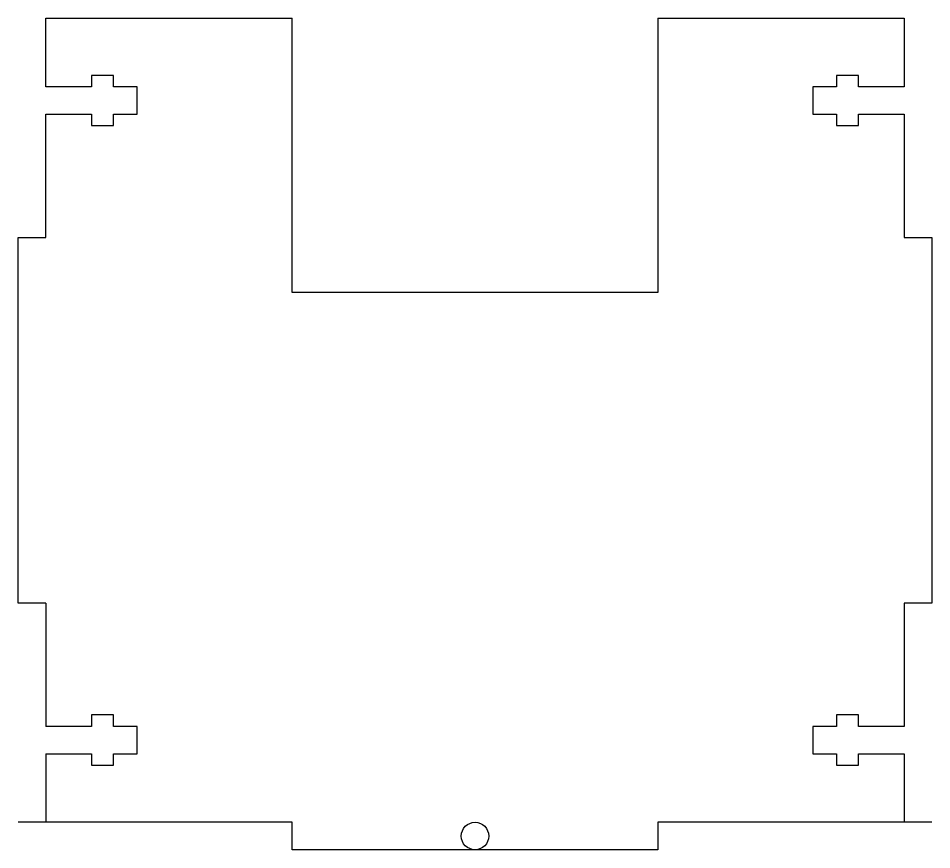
# Model space of a CAD drawing. Header units: millimetres. Extents: x -1479 to 8457, y 1606 to 10461.
# Drawn here: x 4048.9 to 4148.9, y 4499.1 to 4590.1 of the extents above; entities that cross this region are included whole.
import ezdxf

# ---------------------------------------------------------------- set-up
doc = ezdxf.new("R2010")
doc.units = ezdxf.units.MM

msp = doc.modelspace()

# ---------------------------------------------------------------- linework, layer by layer
at = {"color": 1}
for p, q in [((4051.923, 4590.141), (4078.923, 4590.141)), ((4118.923, 4590.141), (4145.923, 4590.141)), ((4051.923, 4526.141), (4051.923, 4512.641)), ((4051.923, 4509.641), (4051.923, 4502.141)), ((4078.923, 4502.141), (4048.922, 4502.141)), ((4078.923, 4502.141), (4051.923, 4502.141)), ((4148.922, 4502.141), (4118.923, 4502.141))]:
    msp.add_line(p, q, dxfattribs=at)
for points in [[(4051.923, 4526.141), (4048.923, 4526.141), (4048.923, 4566.141), (4051.923, 4566.141), (4051.923, 4579.641), (4056.952, 4579.641), (4056.952, 4578.391), (4059.352, 4578.391), (4059.352, 4579.641), (4061.923, 4579.641), (4061.923, 4582.641), (4059.352, 4582.641), (4059.352, 4583.891), (4056.952, 4583.891), (4056.952, 4582.641), (4051.923, 4582.641), (4051.923, 4590.141)], [(4118.923, 4590.141), (4118.923, 4560.141), (4078.923, 4560.141), (4078.923, 4590.141)], [(4145.923, 4590.141), (4145.923, 4582.641), (4140.894, 4582.641), (4140.894, 4583.891), (4138.494, 4583.891), (4138.494, 4582.641), (4135.923, 4582.641), (4135.923, 4579.641), (4138.494, 4579.641), (4138.494, 4578.391), (4140.894, 4578.391), (4140.894, 4579.641), (4145.923, 4579.641), (4145.923, 4566.141), (4148.923, 4566.141), (4148.923, 4526.141), (4145.923, 4526.141), (4145.923, 4512.641), (4140.894, 4512.641), (4140.894, 4513.891), (4138.494, 4513.891), (4138.494, 4512.641), (4135.923, 4512.641), (4135.923, 4509.641), (4138.494, 4509.641), (4138.494, 4508.391), (4140.894, 4508.391), (4140.894, 4509.641), (4145.923, 4509.641), (4145.923, 4502.141)], [(4051.923, 4509.641), (4056.952, 4509.641), (4056.952, 4508.391), (4059.352, 4508.391), (4059.352, 4509.641), (4061.923, 4509.641), (4061.923, 4512.641), (4059.352, 4512.641), (4059.352, 4513.891), (4056.952, 4513.891), (4056.952, 4512.641), (4051.923, 4512.641)], [(4118.923, 4502.141), (4118.923, 4499.141), (4078.923, 4499.141), (4078.923, 4502.141)], [(4118.923, 4502.141), (4118.923, 4499.141), (4078.923, 4499.141), (4078.923, 4502.141)], [(4145.923, 4502.141), (4118.923, 4502.141)]]:
    msp.add_lwpolyline(points, dxfattribs=at)
msp.add_circle((4098.923, 4500.641), 1.5, dxfattribs=at)

doc.saveas('drawing.dxf')
